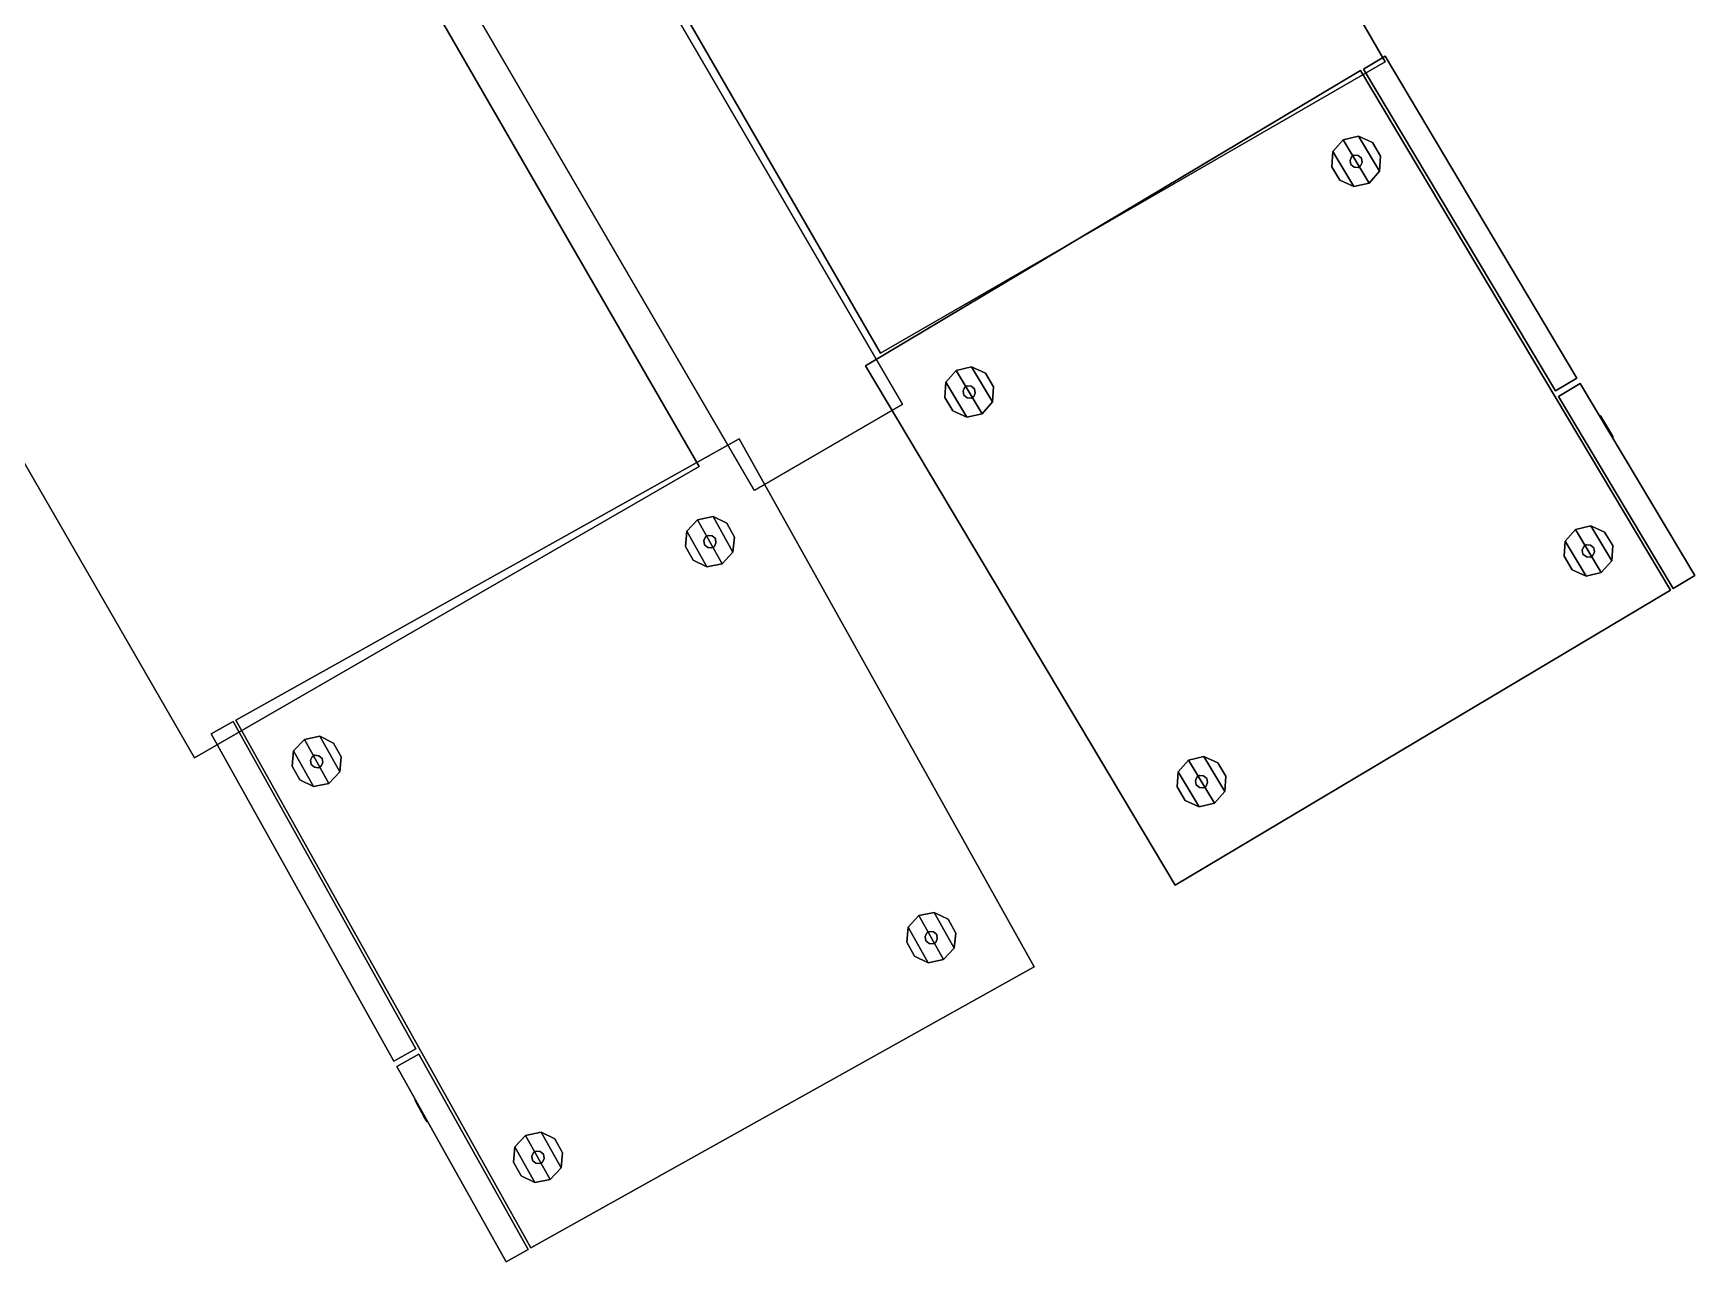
# Model space of a CAD drawing. Header units: inches. Extents: x 23 to 6400, y -2214 to 4412.
# Drawn here: x 4243.7 to 4309.6, y 3418.6 to 3467.3 of the extents above; entities that cross this region are included whole.
import ezdxf

# ---------------------------------------------------------------- set-up
doc = ezdxf.new("R2010")
doc.units = ezdxf.units.IN
doc.header["$LTSCALE"] = 96
doc.header["$MEASUREMENT"] = 0
doc.layers.add('A-FURN-EXIST', color=33, linetype='Continuous')

# ---------------------------------------------------------------- blocks, each defined once
blk = doc.blocks.new('A$C1C1D4BE0')
at = {"lineweight": -3}
blk.add_lwpolyline([(353.823, 56.282), (347.949, 52.866), (322.805, 95.976), (328.928, 98.959)], close=True, dxfattribs=at)
at = {"lineweight": -3, "flags": 1}
for tag, p, rotation in [('CAPPN', (29.083, 175.224, 27.25), 90), ('CAPMG', (29.083, 175.224, 27.25), 90), ('CAPMC', (29.083, 175.224, 27.25), 90), ('CAPQT', (29.083, 175.224, 27.25), 90), ('CAPDH', (29.083, 175.224, 27.25), 90), ('CAPGC', (29.083, 175.224, 27.25), 90), ('CAPPN', (29.083, 175.224, 26.75), 90), ('CAPMG', (29.083, 175.224, 26.75), 90), ('CAPMC', (29.083, 175.224, 26.75), 90), ('CAPQT', (29.083, 175.224, 26.75), 90), ('CAPDH', (29.083, 175.224, 26.75), 90), ('CAPGC', (29.083, 175.224, 26.75), 90), ('CAPPN', (53.083, 175.224, 27.25), 180), ('CAPMG', (53.083, 175.224, 27.25), 180), ('CAPMC', (53.083, 175.224, 27.25), 180), ('CAPQT', (53.083, 175.224, 27.25), 180), ('CAPDH', (53.083, 175.224, 27.25), 180), ('CAPGC', (53.083, 175.224, 27.25), 180), ('CAPPN', (109.066, 175.224, 27.25), 90), ('CAPMG', (109.066, 175.224, 27.25), 90), ('CAPMC', (109.066, 175.224, 27.25), 90), ('CAPQT', (109.066, 175.224, 27.25), 90), ('CAPDH', (109.066, 175.224, 27.25), 90), ('CAPGC', (109.066, 175.224, 27.25), 90), ('CAPPN', (109.066, 175.224, 26.75), 90), ('CAPMG', (109.066, 175.224, 26.75), 90), ('CAPMC', (109.066, 175.224, 26.75), 90), ('CAPQT', (109.066, 175.224, 26.75), 90), ('CAPDH', (109.066, 175.224, 26.75), 90), ('CAPGC', (109.066, 175.224, 26.75), 90), ('CAPPN', (133.066, 175.224, 27.25), 180), ('CAPMG', (133.066, 175.224, 27.25), 180), ('CAPMC', (133.066, 175.224, 27.25), 180), ('CAPQT', (133.066, 175.224, 27.25), 180), ('CAPDH', (133.066, 175.224, 27.25), 180), ('CAPGC', (133.066, 175.224, 27.25), 180), ('CAPPN', (247.065, 175.112, 27.25), 180), ('CAPMG', (247.065, 175.112, 27.25), 180), ('CAPMC', (247.065, 175.112, 27.25), 180), ('CAPQT', (247.065, 175.112, 27.25), 180), ('CAPDH', (247.065, 175.112, 27.25), 180), ('CAPGC', (247.065, 175.112, 27.25), 180), ('CAPPN', (346.296, 144.907, 28.25), 239.73323), ('CAPMG', (346.296, 144.907, 28.25), 239.73323), ('CAPMC', (346.296, 144.907, 28.25), 239.73323), ('CAPQT', (346.296, 144.907, 28.25), 239.73323), ('CAPDH', (346.296, 144.907, 28.25), 239.73323), ('CAPGC', (346.296, 144.907, 28.25), 239.73323), ('CAPPN', (109.065, 103.112, 27.25), 90), ('CAPMG', (109.065, 103.112, 27.25), 90), ('CAPMC', (109.065, 103.112, 27.25), 90), ('CAPQT', (109.065, 103.112, 27.25), 90), ('CAPDH', (109.065, 103.112, 27.25), 90), ('CAPGC', (109.065, 103.112, 27.25), 90), ('CAPPN', (199.065, 103.112, 27.25), 180), ('CAPMG', (199.065, 103.112, 27.25), 180), ('CAPMC', (199.065, 103.112, 27.25), 180), ('CAPQT', (199.065, 103.112, 27.25), 180), ('CAPDH', (199.065, 103.112, 27.25), 180), ('CAPGC', (199.065, 103.112, 27.25), 180), ('CAPPN', (247.065, 103.112, 27.25), 180), ('CAPMG', (247.065, 103.112, 27.25), 180), ('CAPMC', (247.065, 103.112, 27.25), 180), ('CAPQT', (247.065, 103.112, 27.25), 180), ('CAPDH', (247.065, 103.112, 27.25), 180), ('CAPGC', (247.065, 103.112, 27.25), 180), ('CAPMG', (273.388, 103.264), 180), ('CAPMC', (273.388, 103.264), 180), ('CAPQT', (273.388, 103.264), 180), ('CAPDH', (273.388, 103.264), 180), ('CAPGC', (273.388, 103.264), 180), ('CAPPN', (273.388, 103.264), 180), ('CAPPN', (247.923, 96.112, 27.25), 270), ('CAPMG', (247.923, 96.112, 27.25), 270), ('CAPMC', (247.923, 96.112, 27.25), 270), ('CAPQT', (247.923, 96.112, 27.25), 270), ('CAPDH', (247.923, 96.112, 27.25), 270), ('CAPGC', (247.923, 96.112, 27.25), 270), ('CAPPN', (352.407, 58.005, 28.25), 120), ('CAPMG', (352.407, 58.005, 28.25), 120), ('CAPMC', (352.407, 58.005, 28.25), 120), ('CAPQT', (352.407, 58.005, 28.25), 120), ('CAPDH', (352.407, 58.005, 28.25), 120), ('CAPGC', (352.407, 58.005, 28.25), 120), ('CAPPN', (364.648, 37.203), 120.80365), ('CAPMG', (364.648, 37.203), 120.80365), ('CAPMC', (364.648, 37.203), 120.80365), ('CAPQT', (364.648, 37.203), 120.80365), ('CAPDH', (364.648, 37.203), 120.80365), ('CAPGC', (364.648, 37.203), 120.80365), ('CAPPN', (359.049, 33.971), 119.19635), ('CAPMG', (359.049, 33.971), 119.19635), ('CAPMC', (359.049, 33.971), 119.19635), ('CAPDH', (359.049, 33.971), 119.19635), ('CAPGC', (359.049, 33.971), 119.19635), ('CAPQT', (359.049, 33.971), 119.19635)]:
    blk.add_attdef(tag, p, '', height=0.001, rotation=rotation, dxfattribs=at)
for tag, p in [('CAPPN', (109.923, 96.112, 27.25)), ('CAPMG', (109.923, 96.112, 27.25)), ('CAPMC', (109.923, 96.112, 27.25)), ('CAPQT', (109.923, 96.112, 27.25)), ('CAPDH', (109.923, 96.112, 27.25)), ('CAPGC', (109.923, 96.112, 27.25)), ('CAPPN', (157.923, 96.112, 27.25)), ('CAPMG', (157.923, 96.112, 27.25)), ('CAPMC', (157.923, 96.112, 27.25)), ('CAPQT', (157.923, 96.112, 27.25)), ('CAPDH', (157.923, 96.112, 27.25)), ('CAPGC', (157.923, 96.112, 27.25)), ('CAPPN', (249.583, 96.112)), ('CAPMG', (249.583, 96.112)), ('CAPMC', (249.583, 96.112)), ('CAPQT', (249.583, 96.112)), ('CAPDH', (249.583, 96.112)), ('CAPGC', (249.583, 96.112)), ('CAPPN', (273.583, 96.112, 28.25)), ('CAPMG', (273.583, 96.112, 28.25)), ('CAPMC', (273.583, 96.112, 28.25)), ('CAPQT', (273.583, 96.112, 28.25)), ('CAPDH', (273.583, 96.112, 28.25)), ('CAPGC', (273.583, 96.112, 28.25)), ('CAPPN', (29.941, 24.112, 27.25)), ('CAPMG', (29.941, 24.112, 27.25)), ('CAPMC', (29.941, 24.112, 27.25)), ('CAPQT', (29.941, 24.112, 27.25)), ('CAPDH', (29.941, 24.112, 27.25)), ('CAPGC', (29.941, 24.112, 27.25)), ('CAPPN', (109.923, 24.112, 27.25)), ('CAPMG', (109.923, 24.112, 27.25)), ('CAPMC', (109.923, 24.112, 27.25)), ('CAPQT', (109.923, 24.112, 27.25)), ('CAPDH', (109.923, 24.112, 27.25)), ('CAPGC', (109.923, 24.112, 27.25))]:
    blk.add_attdef(tag, p, '', height=0.001, dxfattribs=at)
at = {"lineweight": -3}
mesh = blk.add_polyface(dxfattribs=at)
corners = [(359.129, 106.111, 27), (329.684, 101.361, 27), (352.948, 141.655, 27), (372.975, 130.092, 27), (329.316, 99.986, 27), (357.488, 99.986, 27), (357.674, 97.859, 27), (329.358, 99.509, 27), (358.227, 95.796, 27), (329.482, 99.046, 27), (359.129, 93.861, 27), (329.684, 98.611, 27), (352.948, 58.317, 27), (372.975, 69.88, 27), (329.358, 100.464, 27), (357.674, 102.113, 27), (329.482, 100.927, 27), (358.227, 104.176, 27)]
mesh.append_faces([[corners[k] for k in face] for face in [(0, 1, 2, 3)]], dxfattribs={"vtx0": -1})
mesh.append_faces([[corners[k] for k in face] for face in [(4, 5, 6, 7), (8, 9, 7, 6), (9, 8, 10, 11), (5, 4, 14, 15), (15, 14, 16, 17), (1, 0, 17, 16)]], dxfattribs={"vtx0": -1, "vtx2": -1})
mesh.append_faces([[corners[k] for k in face] for face in [(12, 11, 10, 13)]], dxfattribs={"vtx1": -1})
mesh = blk.add_polyface(dxfattribs=at)
corners = [(329.684, 101.361, 28.25), (359.129, 106.111, 28.25), (372.975, 130.092, 28.25), (352.948, 141.655, 28.25), (358.227, 104.176, 28.25), (329.482, 100.927, 28.25), (329.358, 100.464, 28.25), (357.674, 102.113, 28.25), (357.674, 97.859, 28.25), (357.488, 99.986, 28.25), (329.316, 99.986, 28.25), (329.358, 99.509, 28.25), (329.482, 99.046, 28.25), (358.227, 95.796, 28.25), (359.129, 93.861, 28.25), (329.684, 98.611, 28.25), (372.975, 69.88, 28.25), (352.948, 58.317, 28.25)]
mesh.append_faces([[corners[k] for k in face] for face in [(0, 1, 2, 3)]], dxfattribs={"vtx0": -1})
mesh.append_faces([[corners[k] for k in face] for face in [(16, 14, 15, 17)]], dxfattribs={"vtx1": -1})
mesh.append_faces([[corners[k] for k in face] for face in [(4, 1, 0, 5), (5, 6, 7, 4), (8, 9, 10, 11), (11, 12, 13, 8), (14, 13, 12, 15), (6, 10, 9, 7)]], dxfattribs={"vtx1": -1, "vtx3": -1})
mesh = blk.add_polyface(dxfattribs=at)
corners = [(311.883, 66.237, 27), (322.492, 94.112, 27), (345.755, 53.819, 27), (325.728, 42.256, 27), (321.485, 95.119, 27), (307.399, 70.721, 27), (305.464, 71.623, 27), (321.051, 95.321, 27), (303.401, 72.176, 27), (320.588, 95.445, 27), (301.274, 72.362, 27), (320.11, 95.487, 27), (273.583, 95.487, 27), (273.583, 72.362, 27), (321.878, 94.844, 27), (309.148, 69.496, 27), (322.217, 94.505, 27), (310.658, 67.986, 27)]
mesh.append_faces([[corners[k] for k in face] for face in [(0, 1, 2, 3)]], dxfattribs={"vtx0": -1})
mesh.append_faces([[corners[k] for k in face] for face in [(4, 5, 6, 7), (8, 9, 7, 6), (9, 8, 10, 11), (5, 4, 14, 15), (15, 14, 16, 17), (1, 0, 17, 16)]], dxfattribs={"vtx0": -1, "vtx2": -1})
mesh.append_faces([[corners[k] for k in face] for face in [(12, 11, 10, 13)]], dxfattribs={"vtx1": -1})
mesh = blk.add_polyface(dxfattribs=at)
corners = [(322.492, 94.112, 28.25), (311.883, 66.237, 28.25), (325.728, 42.256, 28.25), (345.755, 53.819, 28.25), (310.658, 67.986, 28.25), (322.217, 94.505, 28.25), (321.878, 94.844, 28.25), (309.148, 69.496, 28.25), (305.464, 71.623, 28.25), (307.399, 70.721, 28.25), (321.485, 95.119, 28.25), (321.051, 95.321, 28.25), (320.588, 95.445, 28.25), (303.401, 72.176, 28.25), (301.274, 72.362, 28.25), (320.11, 95.487, 28.25), (273.583, 72.362, 28.25), (273.583, 95.487, 28.25)]
mesh.append_faces([[corners[k] for k in face] for face in [(0, 1, 2, 3)]], dxfattribs={"vtx0": -1})
mesh.append_faces([[corners[k] for k in face] for face in [(16, 14, 15, 17)]], dxfattribs={"vtx1": -1})
mesh.append_faces([[corners[k] for k in face] for face in [(4, 1, 0, 5), (5, 6, 7, 4), (8, 9, 10, 11), (11, 12, 13, 8), (14, 13, 12, 15), (6, 10, 9, 7)]], dxfattribs={"vtx1": -1, "vtx3": -1})
mesh = blk.add_polyface(dxfattribs=at)
corners = [(380.59, 57.331, 47.125), (379.731, 56.819, 47.125), (379.731, 56.819, 35.75), (380.59, 57.331, 35.75), (372.972, 70.108, 47.125), (372.972, 70.108, 35.75), (372.113, 69.596, 35.75), (372.113, 69.596, 47.125)]
mesh.append_faces([[corners[k] for k in face] for face in [(0, 1, 2, 3), (4, 5, 6, 7), (3, 5, 4, 0), (2, 6, 5, 3), (1, 0, 4, 7)]])
mesh = blk.add_polyface(dxfattribs=at)
corners = [(380.59, 57.331, 63.531), (379.731, 56.819, 63.531), (379.731, 56.819, 47.469), (380.59, 57.331, 47.469), (372.972, 70.108, 63.531), (372.972, 70.108, 47.469), (372.113, 69.596, 47.469), (372.113, 69.596, 63.531)]
mesh.append_faces([[corners[k] for k in face] for face in [(0, 1, 2, 3), (4, 5, 6, 7), (3, 5, 4, 0), (1, 0, 4, 7), (2, 6, 5, 3)]])
mesh = blk.add_polyface(dxfattribs=at)
corners = [(379.731, 56.819, 35.375), (380.59, 57.331, 35.375), (372.972, 70.108, 35.375), (372.113, 69.596, 35.375), (379.731, 56.819, 24), (372.113, 69.596, 24), (372.972, 70.108, 24), (380.59, 57.331, 24)]
mesh.append_faces([[corners[k] for k in face] for face in [(0, 1, 2, 3), (4, 5, 6, 7), (2, 6, 5, 3), (7, 6, 2, 1), (1, 0, 4, 7)]])
mesh = blk.add_polyface(dxfattribs=at)
corners = [(380.59, 57.331, 23.625), (379.731, 56.819, 23.625), (379.731, 56.819, 12.25), (380.59, 57.331, 12.25), (372.972, 70.108, 23.625), (372.972, 70.108, 12.25), (372.113, 69.596, 12.25), (372.113, 69.596, 23.625)]
mesh.append_faces([[corners[k] for k in face] for face in [(0, 1, 2, 3), (4, 5, 6, 7), (3, 5, 4, 0), (2, 6, 5, 3), (1, 0, 4, 7)]])
mesh = blk.add_polyface(dxfattribs=at)
corners = [(380.59, 57.331, 11.875), (379.731, 56.819, 11.875), (379.731, 56.819, 0.5), (380.59, 57.331, 0.5), (372.972, 70.108, 11.875), (372.972, 70.108, 0.5), (372.113, 69.596, 0.5), (372.113, 69.596, 11.875)]
mesh.append_faces([[corners[k] for k in face] for face in [(0, 1, 2, 3), (4, 5, 6, 7), (3, 5, 4, 0), (1, 0, 4, 7), (2, 6, 5, 3)]])
mesh = blk.add_polyface(dxfattribs=at)
corners = [(364.648, 37.203, 63.531), (352.358, 57.818, 63.531), (352.358, 57.818, 0.5), (364.648, 37.203, 0.5), (384.296, 48.917, 63.531), (372.006, 69.532, 63.531), (372.006, 69.532, 0.5), (384.296, 48.917, 0.5)]
mesh.append_faces([[corners[k] for k in face] for face in [(0, 1, 2, 3), (0, 4, 5, 1), (6, 2, 1, 5), (4, 0, 3, 7), (4, 7, 6, 5), (7, 3, 2, 6)]])
mesh = blk.add_polyface(dxfattribs=at)
corners = [(371.312, 66.79), (371.312, 66.79, 0.125), (371.918, 66.933, 0.125), (371.918, 66.933), (370.898, 66.325), (370.898, 66.325, 0.125), (372.79, 66.142), (372.79, 66.142, 0.125), (372.751, 65.537, 0.125), (372.751, 65.537), (372.47, 66.679), (372.47, 66.679, 0.125), (372.337, 65.072), (372.337, 65.072, 0.125), (371.731, 64.929, 0.125), (371.731, 64.929), (371.179, 65.182, 0.125), (371.179, 65.182), (370.859, 65.719, 0.125), (370.859, 65.719)]
mesh.append_faces([[corners[k] for k in face] for face in [(0, 1, 2, 3), (4, 5, 1, 0), (6, 7, 8, 9), (10, 11, 7, 6), (12, 13, 14, 15), (15, 14, 16, 17), (17, 16, 18, 19), (9, 8, 13, 12), (3, 2, 11, 10), (19, 18, 5, 4)]])
mesh.append_faces([[corners[k] for k in face] for face in [(14, 5, 18, 16)]], dxfattribs={"vtx0": -1})
mesh.append_faces([[corners[k] for k in face] for face in [(13, 1, 5, 14)]], dxfattribs={"vtx0": -1, "vtx2": -1})
mesh.append_faces([[corners[k] for k in face] for face in [(13, 8, 2, 1)]], dxfattribs={"vtx1": -1, "vtx3": -1})
mesh.append_faces([[corners[k] for k in face] for face in [(8, 7, 11, 2)]], dxfattribs={"vtx3": -1})
mesh = blk.add_polyface(dxfattribs=at)
corners = [(372.039, 66.059, 0.5), (372.066, 65.893, 0.5), (372.066, 65.893, 0.125), (372.039, 66.059, 0.125), (371.906, 66.161, 0.125), (371.906, 66.161, 0.5), (371.75, 66.177, 0.125), (371.643, 66.113, 0.125), (371.643, 66.113, 0.5), (371.75, 66.177, 0.5), (371.583, 65.969, 0.125), (371.583, 65.969, 0.5), (372.006, 65.748, 0.5), (371.899, 65.684, 0.5), (371.899, 65.684, 0.125), (372.006, 65.748, 0.125), (371.743, 65.701, 0.5), (371.743, 65.701, 0.125), (371.61, 65.803, 0.5), (371.61, 65.803, 0.125)]
mesh.append_faces([[corners[k] for k in face] for face in [(0, 1, 2, 3), (3, 4, 5, 0), (6, 7, 8, 9), (7, 10, 11, 8), (12, 13, 14, 15), (13, 16, 17, 14), (16, 18, 19, 17), (10, 19, 18, 11), (1, 12, 15, 2), (4, 6, 9, 5)]])
mesh = blk.add_polyface(dxfattribs=at)
corners = [(357.397, 56.383), (357.397, 56.383, 0.125), (356.983, 55.918, 0.125), (356.983, 55.918), (356.377, 55.775), (356.377, 55.775, 0.125), (355.826, 56.029, 0.125), (355.826, 56.029), (357.436, 56.989), (357.436, 56.989, 0.125), (355.506, 56.565), (355.506, 56.565, 0.125), (355.545, 57.171, 0.125), (355.545, 57.171), (355.959, 57.636), (355.959, 57.636, 0.125), (356.565, 57.779, 0.125), (356.565, 57.779), (357.116, 57.526, 0.125), (357.116, 57.526)]
mesh.append_faces([[corners[k] for k in face] for face in [(0, 1, 2, 3), (4, 5, 6, 7), (3, 2, 5, 4), (8, 9, 1, 0), (10, 11, 12, 13), (14, 15, 16, 17), (13, 12, 15, 14), (17, 16, 18, 19), (7, 6, 11, 10), (19, 18, 9, 8)]])
mesh.append_faces([[corners[k] for k in face] for face in [(5, 12, 11, 6)]], dxfattribs={"vtx0": -1})
mesh.append_faces([[corners[k] for k in face] for face in [(2, 15, 12, 5)]], dxfattribs={"vtx0": -1, "vtx2": -1})
mesh.append_faces([[corners[k] for k in face] for face in [(2, 1, 16, 15)]], dxfattribs={"vtx1": -1, "vtx3": -1})
mesh.append_faces([[corners[k] for k in face] for face in [(1, 9, 18, 16)]], dxfattribs={"vtx3": -1})
mesh = blk.add_polyface(dxfattribs=at)
corners = [(356.397, 57.024, 0.125), (356.289, 56.96, 0.125), (356.289, 56.96, 0.5), (356.397, 57.024, 0.5), (356.552, 57.007, 0.125), (356.552, 57.007, 0.5), (356.23, 56.815, 0.125), (356.23, 56.815, 0.5), (356.653, 56.594, 0.5), (356.546, 56.53, 0.5), (356.546, 56.53, 0.125), (356.653, 56.594, 0.125), (356.712, 56.739, 0.5), (356.712, 56.739, 0.125), (356.39, 56.547, 0.5), (356.256, 56.649, 0.5), (356.256, 56.649, 0.125), (356.39, 56.547, 0.125), (356.686, 56.905, 0.5), (356.686, 56.905, 0.125)]
mesh.append_faces([[corners[k] for k in face] for face in [(0, 1, 2, 3), (4, 0, 3, 5), (1, 6, 7, 2), (8, 9, 10, 11), (12, 8, 11, 13), (14, 15, 16, 17), (9, 14, 17, 10), (18, 12, 13, 19), (6, 16, 15, 7), (19, 4, 5, 18)]])
mesh = blk.add_polyface(dxfattribs=at)
corners = [(384.404, 48.981, 63.531), (385.263, 49.494, 63.531), (380.718, 57.117, 63.531), (379.859, 56.604, 63.531), (385.263, 49.494, 0.5), (380.718, 57.117, 0.5), (384.404, 48.981, 0.5), (379.859, 56.604, 0.5)]
mesh.append_faces([[corners[k] for k in face] for face in [(0, 1, 2, 3), (4, 5, 2, 1), (1, 0, 6, 4), (2, 5, 7, 3), (4, 6, 7, 5)]])
mesh = blk.add_polyface(dxfattribs=at)
corners = [(382.025, 54.985, 49.469), (381.993, 55.039, 49.219), (381.641, 55.629, 49.906), (381.769, 55.415, 49.969), (381.897, 55.2, 49.906), (381.993, 55.039, 49.719), (381.769, 55.415, 48.969), (381.641, 55.629, 49.062), (381.545, 55.791, 49.219), (381.513, 55.844, 49.469), (381.897, 55.2, 49.062), (381.545, 55.791, 49.719)]
mesh.append_faces([[corners[k] for k in face] for face in [(0, 3, 4, 5)]], dxfattribs={"vtx0": -1})
mesh.append_faces([[corners[k] for k in face] for face in [(0, 1, 2, 3), (10, 6, 9, 11), (1, 10, 11, 2)]], dxfattribs={"vtx1": -1, "vtx3": -1})
mesh.append_faces([[corners[k] for k in face] for face in [(6, 7, 8, 9)]], dxfattribs={"vtx3": -1})
mesh = blk.add_polyface(dxfattribs=at)
corners = [(359.049, 33.97, 63.531), (347.341, 54.921, 63.531), (347.341, 54.921, 0.5), (359.049, 33.97, 0.5), (339.08, 22.812, 63.531), (327.372, 43.762, 63.531), (327.372, 43.762, 0.5), (339.08, 22.812, 0.5)]
mesh.append_faces([[corners[k] for k in face] for face in [(3, 2, 1, 0), (1, 5, 4, 0), (5, 1, 2, 6), (7, 3, 0, 4), (5, 6, 7, 4), (6, 2, 3, 7)]])
mesh = blk.add_polyface(dxfattribs=at)
corners = [(346.064, 49.84), (346.064, 49.84, 0.125), (346.674, 49.966, 0.125), (346.674, 49.966), (347.1, 50.419), (347.1, 50.419, 0.125), (347.157, 51.023, 0.125), (347.157, 51.023), (345.52, 50.109), (345.52, 50.109, 0.125), (346.852, 51.569), (346.852, 51.569, 0.125), (346.308, 51.838, 0.125), (346.308, 51.838), (345.698, 51.712), (345.698, 51.712, 0.125), (345.271, 51.258, 0.125), (345.271, 51.258), (345.215, 50.654, 0.125), (345.215, 50.654)]
mesh.append_faces([[corners[k] for k in face] for face in [(3, 2, 1, 0), (7, 6, 5, 4), (4, 5, 2, 3), (0, 1, 9, 8), (13, 12, 11, 10), (17, 16, 15, 14), (14, 15, 12, 13), (19, 18, 16, 17), (10, 11, 6, 7), (8, 9, 18, 19)]])
mesh.append_faces([[corners[k] for k in face] for face in [(5, 12, 15, 2)]], dxfattribs={"vtx0": -1, "vtx2": -1})
mesh.append_faces([[corners[k] for k in face] for face in [(15, 16, 1, 2)]], dxfattribs={"vtx1": -1, "vtx3": -1})
mesh.append_faces([[corners[k] for k in face] for face in [(6, 11, 12, 5)]], dxfattribs={"vtx2": -1})
mesh.append_faces([[corners[k] for k in face] for face in [(16, 18, 9, 1)]], dxfattribs={"vtx3": -1})
mesh = blk.add_polyface(dxfattribs=at)
corners = [(380.53, 51.329), (380.53, 51.329, 0.125), (381.136, 51.472, 0.125), (381.136, 51.472), (380.116, 50.864), (380.116, 50.864, 0.125), (381.687, 51.219, 0.125), (381.687, 51.219), (380.077, 50.258), (380.077, 50.258, 0.125), (382.008, 50.682), (382.008, 50.682, 0.125), (381.968, 50.076, 0.125), (381.968, 50.076), (381.554, 49.611), (381.554, 49.611, 0.125), (380.948, 49.468, 0.125), (380.948, 49.468), (380.397, 49.722, 0.125), (380.397, 49.722)]
mesh.append_faces([[corners[k] for k in face] for face in [(0, 1, 2, 3), (4, 5, 1, 0), (3, 2, 6, 7), (8, 9, 5, 4), (10, 11, 12, 13), (14, 15, 16, 17), (17, 16, 18, 19), (13, 12, 15, 14), (7, 6, 11, 10), (19, 18, 9, 8)]])
mesh.append_faces([[corners[k] for k in face] for face in [(16, 5, 9, 18)]], dxfattribs={"vtx0": -1})
mesh.append_faces([[corners[k] for k in face] for face in [(15, 1, 5, 16)]], dxfattribs={"vtx0": -1, "vtx2": -1})
mesh.append_faces([[corners[k] for k in face] for face in [(15, 12, 2, 1)]], dxfattribs={"vtx1": -1, "vtx3": -1})
mesh.append_faces([[corners[k] for k in face] for face in [(12, 11, 6, 2)]], dxfattribs={"vtx3": -1})
mesh = blk.add_polyface(dxfattribs=at)
corners = [(346.009, 51.026, 0.125), (346.118, 51.087, 0.125), (346.118, 51.087, 0.5), (346.009, 51.026, 0.5), (345.946, 50.884, 0.125), (345.946, 50.884, 0.5), (346.273, 51.067, 0.125), (346.273, 51.067, 0.5), (346.253, 50.59, 0.5), (346.362, 50.651, 0.5), (346.362, 50.651, 0.125), (346.253, 50.59, 0.125), (346.098, 50.611, 0.5), (346.098, 50.611, 0.125), (346.426, 50.794, 0.5), (346.404, 50.961, 0.5), (346.404, 50.961, 0.125), (346.426, 50.794, 0.125), (345.968, 50.717, 0.5), (345.968, 50.717, 0.125)]
mesh.append_faces([[corners[k] for k in face] for face in [(3, 2, 1, 0), (5, 3, 0, 4), (2, 7, 6, 1), (11, 10, 9, 8), (13, 11, 8, 12), (17, 16, 15, 14), (10, 17, 14, 9), (19, 13, 12, 18), (7, 15, 16, 6), (18, 5, 4, 19)]])
mesh = blk.add_polyface(dxfattribs=at)
corners = [(381.257, 50.598, 0.5), (381.283, 50.432, 0.5), (381.283, 50.432, 0.125), (381.257, 50.598, 0.125), (381.123, 50.7, 0.125), (381.123, 50.7, 0.5), (380.968, 50.717, 0.125), (380.861, 50.653, 0.125), (380.861, 50.653, 0.5), (380.968, 50.717, 0.5), (380.801, 50.508, 0.125), (380.801, 50.508, 0.5), (381.224, 50.287, 0.5), (381.117, 50.223, 0.5), (381.117, 50.223, 0.125), (381.224, 50.287, 0.125), (380.961, 50.24, 0.5), (380.961, 50.24, 0.125), (380.828, 50.342, 0.5), (380.828, 50.342, 0.125)]
mesh.append_faces([[corners[k] for k in face] for face in [(0, 1, 2, 3), (3, 4, 5, 0), (6, 7, 8, 9), (7, 10, 11, 8), (12, 13, 14, 15), (13, 16, 17, 14), (16, 18, 19, 17), (10, 19, 18, 11), (1, 12, 15, 2), (4, 6, 9, 5)]])
mesh = blk.add_polyface(dxfattribs=at)
corners = [(333.646, 30.229, 47.125), (334.519, 30.716, 47.125), (334.519, 30.716, 35.75), (333.646, 30.229, 35.75), (326.39, 43.214, 47.125), (326.39, 43.214, 35.75), (327.263, 43.701, 35.75), (327.263, 43.701, 47.125)]
mesh.append_faces([[corners[k] for k in face] for face in [(3, 2, 1, 0), (7, 6, 5, 4), (0, 4, 5, 3), (3, 5, 6, 2), (7, 4, 0, 1)]])
mesh = blk.add_polyface(dxfattribs=at)
corners = [(333.646, 30.229, 63.531), (334.519, 30.716, 63.531), (334.519, 30.716, 47.469), (333.646, 30.229, 47.469), (326.39, 43.214, 63.531), (326.39, 43.214, 47.469), (327.263, 43.701, 47.469), (327.263, 43.701, 63.531)]
mesh.append_faces([[corners[k] for k in face] for face in [(3, 2, 1, 0), (7, 6, 5, 4), (0, 4, 5, 3), (7, 4, 0, 1), (3, 5, 6, 2)]])
mesh = blk.add_polyface(dxfattribs=at)
corners = [(334.519, 30.716, 35.375), (333.646, 30.229, 35.375), (326.39, 43.214, 35.375), (327.263, 43.701, 35.375), (334.519, 30.716, 24), (327.263, 43.701, 24), (326.39, 43.214, 24), (333.646, 30.229, 24)]
mesh.append_faces([[corners[k] for k in face] for face in [(3, 2, 1, 0), (7, 6, 5, 4), (3, 5, 6, 2), (1, 2, 6, 7), (7, 4, 0, 1)]])
mesh = blk.add_polyface(dxfattribs=at)
corners = [(333.646, 30.229, 23.625), (334.519, 30.716, 23.625), (334.519, 30.716, 12.25), (333.646, 30.229, 12.25), (326.39, 43.214, 23.625), (326.39, 43.214, 12.25), (327.263, 43.701, 12.25), (327.263, 43.701, 23.625)]
mesh.append_faces([[corners[k] for k in face] for face in [(3, 2, 1, 0), (7, 6, 5, 4), (0, 4, 5, 3), (3, 5, 6, 2), (7, 4, 0, 1)]])
mesh = blk.add_polyface(dxfattribs=at)
corners = [(333.646, 30.229, 11.875), (334.519, 30.716, 11.875), (334.519, 30.716, 0.5), (333.646, 30.229, 0.5), (326.39, 43.214, 11.875), (326.39, 43.214, 0.5), (327.263, 43.701, 0.5), (327.263, 43.701, 11.875)]
mesh.append_faces([[corners[k] for k in face] for face in [(3, 2, 1, 0), (7, 6, 5, 4), (0, 4, 5, 3), (7, 4, 0, 1), (3, 5, 6, 2)]])
mesh = blk.add_polyface(dxfattribs=at)
corners = [(330.094, 42.992), (330.094, 42.992, 0.125), (329.667, 42.539, 0.125), (329.667, 42.539), (330.704, 43.118), (330.704, 43.118, 0.125), (329.916, 41.389), (329.916, 41.389, 0.125), (330.46, 41.12, 0.125), (330.46, 41.12), (329.611, 41.935), (329.611, 41.935, 0.125), (331.07, 41.246), (331.07, 41.246, 0.125), (331.496, 41.7, 0.125), (331.496, 41.7), (331.553, 42.304, 0.125), (331.553, 42.304), (331.248, 42.849, 0.125), (331.248, 42.849)]
mesh.append_faces([[corners[k] for k in face] for face in [(3, 2, 1, 0), (0, 1, 5, 4), (9, 8, 7, 6), (6, 7, 11, 10), (15, 14, 13, 12), (17, 16, 14, 15), (19, 18, 16, 17), (12, 13, 8, 9), (10, 11, 2, 3), (4, 5, 18, 19)]])
mesh.append_faces([[corners[k] for k in face] for face in [(14, 5, 1, 13)]], dxfattribs={"vtx0": -1, "vtx2": -1})
mesh.append_faces([[corners[k] for k in face] for face in [(1, 2, 8, 13)]], dxfattribs={"vtx1": -1, "vtx3": -1})
mesh.append_faces([[corners[k] for k in face] for face in [(16, 18, 5, 14)]], dxfattribs={"vtx2": -1})
mesh.append_faces([[corners[k] for k in face] for face in [(2, 11, 7, 8)]], dxfattribs={"vtx3": -1})
mesh = blk.add_polyface(dxfattribs=at)
corners = [(330.363, 41.997, 0.5), (330.494, 41.891, 0.5), (330.494, 41.891, 0.125), (330.363, 41.997, 0.125), (330.342, 42.164, 0.125), (330.342, 42.164, 0.5), (330.405, 42.307, 0.125), (330.514, 42.368, 0.125), (330.514, 42.368, 0.5), (330.405, 42.307, 0.5), (330.669, 42.347, 0.125), (330.669, 42.347, 0.5), (330.649, 41.87, 0.5), (330.758, 41.931, 0.5), (330.758, 41.931, 0.125), (330.649, 41.87, 0.125), (330.822, 42.074, 0.5), (330.822, 42.074, 0.125), (330.8, 42.241, 0.5), (330.8, 42.241, 0.125)]
mesh.append_faces([[corners[k] for k in face] for face in [(3, 2, 1, 0), (0, 5, 4, 3), (9, 8, 7, 6), (8, 11, 10, 7), (15, 14, 13, 12), (14, 17, 16, 13), (17, 19, 18, 16), (11, 18, 19, 10), (2, 15, 12, 1), (5, 9, 6, 4)]])
mesh = blk.add_polyface(dxfattribs=at)
corners = [(366.615, 40.923), (366.615, 40.923, 0.125), (366.201, 40.457, 0.125), (366.201, 40.457), (365.595, 40.314, 0.125), (365.595, 40.314), (364.724, 41.105), (364.724, 41.105, 0.125), (364.763, 41.71, 0.125), (364.763, 41.71), (365.044, 40.568), (365.044, 40.568, 0.125), (365.177, 42.175), (365.177, 42.175, 0.125), (365.783, 42.318, 0.125), (365.783, 42.318), (366.334, 42.065), (366.334, 42.065, 0.125), (366.654, 41.528, 0.125), (366.654, 41.528)]
mesh.append_faces([[corners[k] for k in face] for face in [(0, 1, 2, 3), (3, 2, 4, 5), (6, 7, 8, 9), (10, 11, 7, 6), (12, 13, 14, 15), (9, 8, 13, 12), (16, 17, 18, 19), (15, 14, 17, 16), (5, 4, 11, 10), (19, 18, 1, 0)]])
mesh.append_faces([[corners[k] for k in face] for face in [(4, 8, 7, 11)]], dxfattribs={"vtx0": -1})
mesh.append_faces([[corners[k] for k in face] for face in [(2, 13, 8, 4)]], dxfattribs={"vtx0": -1, "vtx2": -1})
mesh.append_faces([[corners[k] for k in face] for face in [(2, 1, 14, 13)]], dxfattribs={"vtx1": -1, "vtx3": -1})
mesh.append_faces([[corners[k] for k in face] for face in [(1, 18, 17, 14)]], dxfattribs={"vtx3": -1})
mesh = blk.add_polyface(dxfattribs=at)
corners = [(365.615, 41.563, 0.125), (365.507, 41.499, 0.125), (365.507, 41.499, 0.5), (365.615, 41.563, 0.5), (365.93, 41.278, 0.5), (365.871, 41.134, 0.5), (365.871, 41.134, 0.125), (365.93, 41.278, 0.125), (365.763, 41.07, 0.5), (365.763, 41.07, 0.125), (365.448, 41.355, 0.125), (365.474, 41.188, 0.125), (365.474, 41.188, 0.5), (365.448, 41.355, 0.5), (365.608, 41.086, 0.5), (365.608, 41.086, 0.125), (365.904, 41.444, 0.5), (365.904, 41.444, 0.125), (365.77, 41.547, 0.125), (365.77, 41.547, 0.5)]
mesh.append_faces([[corners[k] for k in face] for face in [(0, 1, 2, 3), (4, 5, 6, 7), (5, 8, 9, 6), (10, 11, 12, 13), (14, 12, 11, 15), (8, 14, 15, 9), (16, 4, 7, 17), (17, 18, 19, 16), (1, 10, 13, 2), (18, 0, 3, 19)]])
mesh = blk.add_polyface(dxfattribs=at)
corners = [(354.844, 34.127), (354.844, 34.127, 0.125), (355.454, 34.253, 0.125), (355.454, 34.253), (355.881, 34.706, 0.125), (355.881, 34.706), (355.632, 35.856), (355.632, 35.856, 0.125), (355.088, 36.124, 0.125), (355.088, 36.124), (355.937, 35.31), (355.937, 35.31, 0.125), (354.478, 35.999), (354.478, 35.999, 0.125), (354.052, 35.545, 0.125), (354.052, 35.545), (353.995, 34.941), (353.995, 34.941, 0.125), (354.3, 34.395, 0.125), (354.3, 34.395)]
mesh.append_faces([[corners[k] for k in face] for face in [(3, 2, 1, 0), (5, 4, 2, 3), (9, 8, 7, 6), (6, 7, 11, 10), (15, 14, 13, 12), (12, 13, 8, 9), (19, 18, 17, 16), (16, 17, 14, 15), (10, 11, 4, 5), (0, 1, 18, 19)]])
mesh.append_faces([[corners[k] for k in face] for face in [(4, 8, 13, 2)]], dxfattribs={"vtx0": -1, "vtx2": -1})
mesh.append_faces([[corners[k] for k in face] for face in [(13, 14, 1, 2)]], dxfattribs={"vtx1": -1, "vtx3": -1})
mesh.append_faces([[corners[k] for k in face] for face in [(11, 7, 8, 4)]], dxfattribs={"vtx2": -1})
mesh.append_faces([[corners[k] for k in face] for face in [(14, 17, 18, 1)]], dxfattribs={"vtx3": -1})
mesh = blk.add_polyface(dxfattribs=at)
corners = [(354.79, 35.313, 0.125), (354.899, 35.374, 0.125), (354.899, 35.374, 0.5), (354.79, 35.313, 0.5), (354.879, 34.898, 0.5), (355.034, 34.877, 0.5), (355.034, 34.877, 0.125), (354.879, 34.898, 0.125), (355.143, 34.938, 0.5), (355.143, 34.938, 0.125), (355.054, 35.353, 0.125), (355.184, 35.248, 0.125), (355.184, 35.248, 0.5), (355.054, 35.353, 0.5), (355.206, 35.081, 0.5), (355.206, 35.081, 0.125), (354.748, 35.004, 0.5), (354.748, 35.004, 0.125), (354.726, 35.17, 0.125), (354.726, 35.17, 0.5)]
mesh.append_faces([[corners[k] for k in face] for face in [(3, 2, 1, 0), (7, 6, 5, 4), (6, 9, 8, 5), (13, 12, 11, 10), (15, 11, 12, 14), (9, 15, 14, 8), (17, 7, 4, 16), (16, 19, 18, 17), (2, 13, 10, 1), (19, 3, 0, 18)]])
mesh = blk.add_polyface(dxfattribs=at)
corners = [(338.971, 22.751, 63.531), (338.098, 22.263, 63.531), (333.768, 30.01, 63.531), (334.641, 30.498, 63.531), (338.098, 22.263, 0.5), (333.768, 30.01, 0.5), (338.971, 22.751, 0.5), (334.641, 30.498, 0.5)]
mesh.append_faces([[corners[k] for k in face] for face in [(3, 2, 1, 0), (1, 2, 5, 4), (4, 6, 0, 1), (3, 7, 5, 2), (5, 7, 6, 4)]])
mesh = blk.add_polyface(dxfattribs=at)
corners = [(334.961, 27.813, 49.469), (334.93, 27.867, 49.219), (334.595, 28.467, 49.906), (334.717, 28.249, 49.969), (334.839, 28.031, 49.906), (334.93, 27.867, 49.719), (334.717, 28.249, 48.969), (334.595, 28.467, 49.062), (334.503, 28.631, 49.219), (334.473, 28.686, 49.469), (334.839, 28.031, 49.062), (334.503, 28.631, 49.719)]
mesh.append_faces([[corners[k] for k in face] for face in [(3, 2, 1, 0), (11, 9, 6, 10), (2, 11, 10, 1)]], dxfattribs={"vtx1": -1, "vtx3": -1})
mesh.append_faces([[corners[k] for k in face] for face in [(5, 4, 3, 0)]], dxfattribs={"vtx2": -1})
mesh.append_faces([[corners[k] for k in face] for face in [(9, 8, 7, 6)]], dxfattribs={"vtx3": -1})
mesh = blk.add_polyface(dxfattribs=at)
corners = [(338.874, 27.279), (338.874, 27.279, 0.125), (338.448, 26.826, 0.125), (338.448, 26.826), (339.484, 27.405), (339.484, 27.405, 0.125), (338.391, 26.222, 0.125), (338.391, 26.222), (340.028, 27.136), (340.028, 27.136, 0.125), (338.696, 25.676), (338.696, 25.676, 0.125), (339.24, 25.407, 0.125), (339.24, 25.407), (339.85, 25.533), (339.85, 25.533, 0.125), (340.277, 25.986, 0.125), (340.277, 25.986), (340.333, 26.591, 0.125), (340.333, 26.591)]
mesh.append_faces([[corners[k] for k in face] for face in [(3, 2, 1, 0), (0, 1, 5, 4), (7, 6, 2, 3), (4, 5, 9, 8), (13, 12, 11, 10), (17, 16, 15, 14), (19, 18, 16, 17), (14, 15, 12, 13), (10, 11, 6, 7), (8, 9, 18, 19)]])
mesh.append_faces([[corners[k] for k in face] for face in [(16, 5, 1, 15)]], dxfattribs={"vtx0": -1, "vtx2": -1})
mesh.append_faces([[corners[k] for k in face] for face in [(1, 2, 12, 15)]], dxfattribs={"vtx1": -1, "vtx3": -1})
mesh.append_faces([[corners[k] for k in face] for face in [(18, 9, 5, 16)]], dxfattribs={"vtx2": -1})
mesh.append_faces([[corners[k] for k in face] for face in [(2, 6, 11, 12)]], dxfattribs={"vtx3": -1})
mesh = blk.add_polyface(dxfattribs=at)
corners = [(339.144, 26.284, 0.5), (339.275, 26.178, 0.5), (339.275, 26.178, 0.125), (339.144, 26.284, 0.125), (339.122, 26.451, 0.125), (339.122, 26.451, 0.5), (339.186, 26.594, 0.125), (339.295, 26.655, 0.125), (339.295, 26.655, 0.5), (339.186, 26.594, 0.5), (339.45, 26.634, 0.125), (339.45, 26.634, 0.5), (339.43, 26.157, 0.5), (339.539, 26.218, 0.5), (339.539, 26.218, 0.125), (339.43, 26.157, 0.125), (339.602, 26.361, 0.5), (339.602, 26.361, 0.125), (339.58, 26.528, 0.5), (339.58, 26.528, 0.125)]
mesh.append_faces([[corners[k] for k in face] for face in [(3, 2, 1, 0), (0, 5, 4, 3), (9, 8, 7, 6), (8, 11, 10, 7), (15, 14, 13, 12), (14, 17, 16, 13), (17, 19, 18, 16), (11, 18, 19, 10), (2, 15, 12, 1), (5, 9, 6, 4)]])

msp = doc.modelspace()

# ---------------------------------------------------------------- block references
at = {"layer": 'A-FURN-EXIST'}
msp.add_blockref('A$C1C1D4BE0', (3924.331, 3396.302), dxfattribs=at)

doc.saveas('drawing.dxf')
